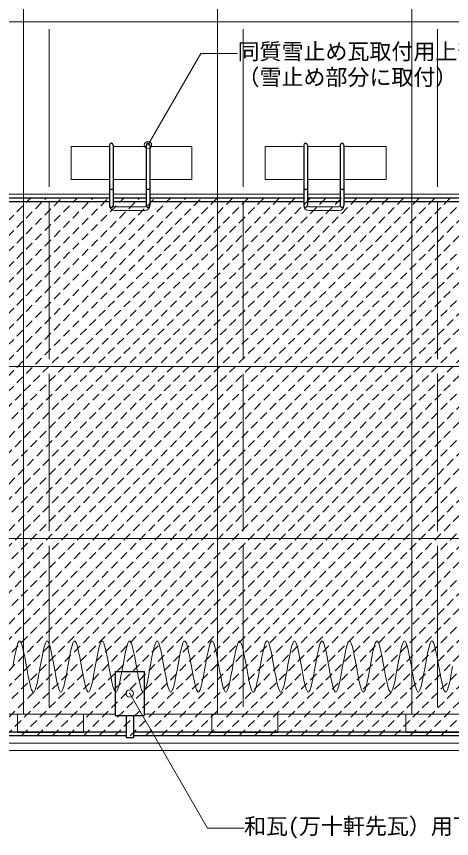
# Model space of a CAD drawing. Units: millimetres on the paper, with parts at other scales. Extents: x -210 to 210, y -148 to 150.
# Drawn here: x -104.7 to -45.4, y -45.1 to 67.1 of the extents above; entities that cross this region are included whole.
import ezdxf
from ezdxf.enums import TextEntityAlignment as Align

# ---------------------------------------------------------------- set-up
doc = ezdxf.new("R2010")
doc.units = ezdxf.units.MM
doc.header["$PDMODE"] = 32
doc.header["$PDSIZE"] = 1
doc.linetypes.add('DASHED1', pattern=[1.8, 1.2, -0.6])
for name, color, linetype, lineweight in [('0-2', 5, 'Continuous', 9), ('0-4', 5, 'Continuous', 9), ('0-7', 5, 'Continuous', 9), ('0-8', 5, 'Continuous', 9), ('0-9', 2, 'Continuous', 25)]:
    doc.layers.add(name, color=color, linetype=linetype, lineweight=lineweight)
doc.styles.add('ＭＳ ゴシック', font='')
doc.styles.get('ＭＳ ゴシック').set_extended_font_data('MS Gothic')

msp = doc.modelspace()

# ---------------------------------------------------------------- linework, layer by layer
at = {"layer": '0-2'}
for p, q in [((-103.788, 104.815), (-103.788, -28.177)), ((-77.288, 104.815), (-77.288, -28.177)), ((-50.788, 104.815), (-50.788, -28.177)), ((-151.788, 66.31), (-9.288, 66.31)), ((-100.288, 65.31), (-100.288, 43.805)), ((-73.788, 65.31), (-73.788, 43.805)), ((-47.288, 65.31), (-47.288, 43.805)), ((-97.288, 49.305), (-97.288, 44.805)), ((-97.288, 49.305), (-92.038, 49.305)), ((-91.538, 49.305), (-87.038, 49.305)), ((-86.538, 49.305), (-80.788, 49.305)), ((-80.788, 49.305), (-80.788, 44.805)), ((-70.788, 49.305), (-70.788, 44.805)), ((-70.788, 49.305), (-65.538, 49.305)), ((-65.038, 49.305), (-60.538, 49.305)), ((-60.038, 49.305), (-54.288, 49.305)), ((-54.288, 49.305), (-54.288, 44.805)), ((-97.288, 44.805), (-92.038, 44.805)), ((-91.538, 44.805), (-87.038, 44.805)), ((-86.538, 44.805), (-80.788, 44.805)), ((-70.788, 44.805), (-65.538, 44.805)), ((-65.038, 44.805), (-60.538, 44.805)), ((-60.038, 44.805), (-54.288, 44.805)), ((-113.038, 42.805), (-92.038, 42.805)), ((-91.538, 42.805), (-87.038, 42.805)), ((-86.538, 42.805), (-65.538, 42.805)), ((-65.038, 42.805), (-60.538, 42.805)), ((-60.038, 42.805), (-39.038, 42.805)), ((-100.288, 41.805), (-100.288, 20.299)), ((-73.788, 41.805), (-73.788, 20.299)), ((-47.288, 41.805), (-47.288, 20.299)), ((-151.788, 19.299), (-9.288, 19.299)), ((-100.288, 18.299), (-100.288, -3.206)), ((-73.788, 18.299), (-73.788, -3.206)), ((-47.288, 18.299), (-47.288, -3.206)), ((-151.788, -4.206), (-9.288, -4.206)), ((-100.288, -5.206), (-100.288, -27.177)), ((-73.788, -5.206), (-73.788, -27.177)), ((-47.288, -5.206), (-47.288, -27.177)), ((-140.288, -28.177), (-91.288, -28.177)), ((-95.588, -28.177), (-95.588, -30.677)), ((-87.288, -28.177), (-38.288, -28.177)), ((-69.088, -28.177), (-69.088, -30.677)), ((-151.788, -32.137), (-9.288, -32.137)), ((-151.788, -33.137), (-9.288, -33.137))]:
    msp.add_line(p, q, dxfattribs=at)
for points in [[(-104.588, -28.177), (-104.588, -30.677), (-95.588, -30.677)], [(-78.088, -28.177), (-78.088, -30.677), (-69.088, -30.677)], [(-51.588, -28.177), (-51.588, -30.677), (-42.588, -30.677)]]:
    msp.add_lwpolyline(points, dxfattribs=at)
at = {"layer": '0-4'}
for p, q in [((-89.288, -25.337), (-78.68, -43.712)), ((-78.68, -43.712), (-73.68, -43.712))]:
    msp.add_line(p, q, dxfattribs=at)
msp.add_lwpolyline([(-86.788, 49.505), (-79.562, 62.021), (-74.562, 62.021)], dxfattribs=at)
for p in [(-86.788, 49.505), (-89.288, -25.337)]:
    msp.add_point(p, dxfattribs=at)
at = {"layer": '0-7', "linetype": 'DASHED1'}
for p, q in [((-151.788, -6.711), (-102.773, 42.305)), ((-151.788, -8.833), (-100.651, 42.305)), ((-151.788, -10.954), (-98.53, 42.305)), ((-151.788, -13.075), (-96.409, 42.305)), ((-151.788, -15.196), (-94.287, 42.305)), ((-151.788, -17.318), (-92.166, 42.305)), ((-151.788, -19.439), (-90.045, 42.305)), ((-151.788, -21.56), (-87.923, 42.305)), ((-151.788, -23.682), (-85.802, 42.305)), ((-151.788, -25.803), (-83.681, 42.305)), ((-151.788, -27.924), (-81.559, 42.305)), ((-151.788, -30.046), (-79.438, 42.305)), ((-150.758, -31.137), (-77.317, 42.305)), ((-148.637, -31.137), (-75.195, 42.305)), ((-146.516, -31.137), (-73.074, 42.305)), ((-144.394, -31.137), (-70.953, 42.305)), ((-142.273, -31.137), (-68.831, 42.305)), ((-140.152, -31.137), (-66.71, 42.305)), ((-138.03, -31.137), (-64.589, 42.305)), ((-135.909, -31.137), (-62.468, 42.305)), ((-133.788, -31.137), (-60.346, 42.305)), ((-131.666, -31.137), (-58.225, 42.305)), ((-129.545, -31.137), (-56.104, 42.305)), ((-127.424, -31.137), (-53.982, 42.305)), ((-125.302, -31.137), (-51.861, 42.305)), ((-123.181, -31.137), (-49.74, 42.305)), ((-121.06, -31.137), (-47.618, 42.305)), ((-118.939, -31.137), (-45.497, 42.305)), ((-116.817, -31.137), (-43.376, 42.305)), ((-114.696, -31.137), (-41.254, 42.305)), ((-112.575, -31.137), (-39.133, 42.305)), ((-110.453, -31.137), (-37.012, 42.305)), ((-108.332, -31.137), (-34.89, 42.305)), ((-106.211, -31.137), (-32.769, 42.305)), ((-104.089, -31.137), (-30.648, 42.305)), ((-101.968, -31.137), (-28.526, 42.305)), ((-99.847, -31.137), (-26.405, 42.305)), ((-97.725, -31.137), (-24.284, 42.305)), ((-95.604, -31.137), (-22.162, 42.305)), ((-93.483, -31.137), (-20.041, 42.305)), ((-91.361, -31.137), (-17.92, 42.305)), ((-89.24, -31.137), (-15.798, 42.305)), ((-87.119, -31.137), (-13.677, 42.305)), ((-84.997, -31.137), (-11.556, 42.305)), ((-82.876, -31.137), (-9.435, 42.305)), ((-80.755, -31.137), (-9.288, 40.329)), ((-78.633, -31.137), (-9.288, 38.208)), ((-76.512, -31.137), (-9.288, 36.087)), ((-74.391, -31.137), (-9.288, 33.965)), ((-72.269, -31.137), (-9.288, 31.844)), ((-70.148, -31.137), (-9.288, 29.723)), ((-68.027, -31.137), (-9.288, 27.601)), ((-65.906, -31.137), (-9.288, 25.48)), ((-63.784, -31.137), (-9.288, 23.359)), ((-61.663, -31.137), (-9.288, 21.238)), ((-59.542, -31.137), (-9.288, 19.116)), ((-57.42, -31.137), (-9.288, 16.995)), ((-55.299, -31.137), (-9.288, 14.874)), ((-53.178, -31.137), (-9.288, 12.752)), ((-51.056, -31.137), (-9.288, 10.631)), ((-48.935, -31.137), (-9.288, 8.51)), ((-46.814, -31.137), (-9.288, 6.388))]:
    msp.add_line(p, q, dxfattribs=at)
at = {"layer": '0-7', "color": 2, "lineweight": 25}
for p, q in [((-113.038, 42.305), (-92.038, 42.305)), ((-113.038, 41.805), (-92.038, 41.805)), ((-91.538, 42.305), (-87.038, 42.305)), ((-91.538, 41.805), (-87.038, 41.805)), ((-86.538, 42.305), (-65.538, 42.305)), ((-86.538, 41.805), (-65.538, 41.805)), ((-65.038, 42.305), (-60.538, 42.305)), ((-65.038, 41.805), (-60.538, 41.805)), ((-60.038, 42.305), (-39.038, 42.305)), ((-60.038, 41.805), (-39.038, 41.805)), ((-89.788, -30.637), (-141.788, -30.637)), ((-89.788, -31.137), (-141.788, -31.137)), ((-36.788, -30.637), (-88.788, -30.637)), ((-36.788, -31.137), (-88.788, -31.137))]:
    msp.add_line(p, q, dxfattribs=at)
at = {"layer": '0-8'}
for points in [[(-105.239, -21.677), (-105.151, -21.184), (-104.999, -20.36), (-104.846, -19.607), (-104.694, -18.969), (-104.542, -18.493), (-104.39, -18.222), (-104.301, -18.177), (-104.213, -18.222), (-104.061, -18.493), (-103.909, -18.969), (-103.756, -19.607), (-103.604, -20.36), (-103.452, -21.184), (-103.364, -21.677)], [(-101.488, -21.677), (-101.4, -21.184), (-101.247, -20.36), (-101.095, -19.607), (-100.943, -18.969), (-100.791, -18.493), (-100.638, -18.222), (-100.55, -18.177), (-100.462, -18.222), (-100.309, -18.493), (-100.157, -18.969), (-100.005, -19.607), (-99.853, -20.36), (-99.701, -21.184), (-99.612, -21.677)], [(-97.737, -21.677), (-97.648, -21.184), (-97.496, -20.36), (-97.344, -19.607), (-97.192, -18.969), (-97.039, -18.493), (-96.887, -18.222), (-96.799, -18.177), (-96.71, -18.222), (-96.558, -18.493), (-96.406, -18.969), (-96.254, -19.607), (-96.101, -20.36), (-95.949, -21.184), (-95.861, -21.677)], [(-93.985, -21.677), (-93.897, -21.184), (-93.745, -20.36), (-93.592, -19.607), (-93.44, -18.969), (-93.288, -18.493), (-93.136, -18.222), (-93.047, -18.177), (-92.959, -18.222), (-92.807, -18.493), (-92.655, -18.969), (-92.502, -19.607), (-92.35, -20.36), (-92.198, -21.184), (-92.11, -21.677)], [(-90.234, -21.677), (-90.146, -21.184), (-89.993, -20.36), (-89.841, -19.607), (-89.689, -18.969), (-89.537, -18.493), (-89.384, -18.222), (-89.296, -18.177), (-89.208, -18.222), (-89.056, -18.493), (-88.903, -18.969), (-88.751, -19.607), (-88.599, -20.36), (-88.447, -21.184), (-88.358, -21.677)], [(-86.483, -21.677), (-86.394, -21.184), (-86.242, -20.36), (-86.09, -19.607), (-85.938, -18.969), (-85.785, -18.493), (-85.633, -18.222), (-85.545, -18.177), (-85.457, -18.222), (-85.304, -18.493), (-85.152, -18.969), (-85, -19.607), (-84.848, -20.36), (-84.695, -21.184), (-84.607, -21.677)], [(-82.731, -21.677), (-82.643, -21.184), (-82.491, -20.36), (-82.339, -19.607), (-82.186, -18.969), (-82.034, -18.493), (-81.882, -18.222), (-81.794, -18.177), (-81.705, -18.222), (-81.553, -18.493), (-81.401, -18.969), (-81.249, -19.607), (-81.096, -20.36), (-80.944, -21.184), (-80.856, -21.677)], [(-78.98, -21.677), (-78.892, -21.184), (-78.74, -20.36), (-78.587, -19.607), (-78.435, -18.969), (-78.283, -18.493), (-78.131, -18.222), (-78.042, -18.177), (-77.954, -18.222), (-77.802, -18.493), (-77.65, -18.969), (-77.497, -19.607), (-77.345, -20.36), (-77.193, -21.184), (-77.104, -21.677)], [(-75.229, -21.677), (-75.141, -21.184), (-74.988, -20.36), (-74.836, -19.607), (-74.684, -18.969), (-74.532, -18.493), (-74.379, -18.222), (-74.291, -18.177), (-74.203, -18.222), (-74.05, -18.493), (-73.898, -18.969), (-73.746, -19.607), (-73.594, -20.36), (-73.441, -21.184), (-73.353, -21.677)], [(-71.478, -21.677), (-71.389, -21.184), (-71.237, -20.36), (-71.085, -19.607), (-70.933, -18.969), (-70.78, -18.493), (-70.628, -18.222), (-70.54, -18.177), (-70.451, -18.222), (-70.299, -18.493), (-70.147, -18.969), (-69.995, -19.607), (-69.842, -20.36), (-69.69, -21.184), (-69.602, -21.677)], [(-67.726, -21.677), (-67.638, -21.184), (-67.486, -20.36), (-67.333, -19.607), (-67.181, -18.969), (-67.029, -18.493), (-66.877, -18.222), (-66.788, -18.177), (-66.7, -18.222), (-66.548, -18.493), (-66.396, -18.969), (-66.243, -19.607), (-66.091, -20.36), (-65.939, -21.184), (-65.851, -21.677)], [(-63.975, -21.677), (-63.887, -21.184), (-63.734, -20.36), (-63.582, -19.607), (-63.43, -18.969), (-63.278, -18.493), (-63.125, -18.222), (-63.037, -18.177), (-62.949, -18.222), (-62.797, -18.493), (-62.644, -18.969), (-62.492, -19.607), (-62.34, -20.36), (-62.188, -21.184), (-62.099, -21.677)], [(-60.224, -21.677), (-60.135, -21.184), (-59.983, -20.36), (-59.831, -19.607), (-59.679, -18.969), (-59.526, -18.493), (-59.374, -18.222), (-59.286, -18.177), (-59.198, -18.222), (-59.045, -18.493), (-58.893, -18.969), (-58.741, -19.607), (-58.589, -20.36), (-58.436, -21.184), (-58.348, -21.677)], [(-56.472, -21.677), (-56.384, -21.184), (-56.232, -20.36), (-56.08, -19.607), (-55.927, -18.969), (-55.775, -18.493), (-55.623, -18.222), (-55.535, -18.177), (-55.446, -18.222), (-55.294, -18.493), (-55.142, -18.969), (-54.99, -19.607), (-54.837, -20.36), (-54.685, -21.184), (-54.597, -21.677)], [(-52.721, -21.677), (-52.633, -21.184), (-52.481, -20.36), (-52.328, -19.607), (-52.176, -18.969), (-52.024, -18.493), (-51.872, -18.222), (-51.783, -18.177), (-51.695, -18.222), (-51.543, -18.493), (-51.39, -18.969), (-51.238, -19.607), (-51.086, -20.36), (-50.934, -21.184), (-50.845, -21.677)], [(-48.97, -21.677), (-48.882, -21.184), (-48.729, -20.36), (-48.577, -19.607), (-48.425, -18.969), (-48.273, -18.493), (-48.12, -18.222), (-48.032, -18.177), (-47.944, -18.222), (-47.791, -18.493), (-47.639, -18.969), (-47.487, -19.607), (-47.335, -20.36), (-47.182, -21.184), (-47.094, -21.677)], [(-101.488, -21.677), (-101.576, -22.17), (-101.728, -22.994), (-101.881, -23.747), (-102.033, -24.385), (-102.185, -24.861), (-102.337, -25.132), (-102.426, -25.177), (-102.514, -25.132), (-102.666, -24.861), (-102.818, -24.385), (-102.971, -23.747), (-103.123, -22.994), (-103.275, -22.17), (-103.364, -21.677)], [(-97.737, -21.677), (-97.825, -22.17), (-97.977, -22.994), (-98.129, -23.747), (-98.282, -24.385), (-98.434, -24.861), (-98.586, -25.132), (-98.674, -25.177), (-98.763, -25.132), (-98.915, -24.861), (-99.067, -24.385), (-99.219, -23.747), (-99.372, -22.994), (-99.524, -22.17), (-99.612, -21.677)], [(-93.985, -21.677), (-94.074, -22.17), (-94.226, -22.994), (-94.378, -23.747), (-94.53, -24.385), (-94.683, -24.861), (-94.835, -25.132), (-94.923, -25.177), (-95.011, -25.132), (-95.164, -24.861), (-95.316, -24.385), (-95.468, -23.747), (-95.62, -22.994), (-95.773, -22.17), (-95.861, -21.677)], [(-90.234, -21.677), (-90.322, -22.17), (-90.475, -22.994), (-90.627, -23.747), (-90.779, -24.385), (-90.931, -24.861), (-91.084, -25.132), (-91.172, -25.177), (-91.26, -25.132), (-91.412, -24.861), (-91.565, -24.385), (-91.717, -23.747), (-91.869, -22.994), (-92.021, -22.17), (-92.11, -21.677)], [(-86.483, -21.677), (-86.571, -22.17), (-86.723, -22.994), (-86.875, -23.747), (-87.028, -24.385), (-87.18, -24.861), (-87.332, -25.132), (-87.421, -25.177), (-87.509, -25.132), (-87.661, -24.861), (-87.813, -24.385), (-87.966, -23.747), (-88.118, -22.994), (-88.27, -22.17), (-88.358, -21.677)], [(-82.731, -21.677), (-82.82, -22.17), (-82.972, -22.994), (-83.124, -23.747), (-83.276, -24.385), (-83.429, -24.861), (-83.581, -25.132), (-83.669, -25.177), (-83.758, -25.132), (-83.91, -24.861), (-84.062, -24.385), (-84.214, -23.747), (-84.367, -22.994), (-84.519, -22.17), (-84.607, -21.677)], [(-78.98, -21.677), (-79.068, -22.17), (-79.221, -22.994), (-79.373, -23.747), (-79.525, -24.385), (-79.677, -24.861), (-79.83, -25.132), (-79.918, -25.177), (-80.006, -25.132), (-80.158, -24.861), (-80.311, -24.385), (-80.463, -23.747), (-80.615, -22.994), (-80.767, -22.17), (-80.856, -21.677)], [(-75.229, -21.677), (-75.317, -22.17), (-75.469, -22.994), (-75.622, -23.747), (-75.774, -24.385), (-75.926, -24.861), (-76.078, -25.132), (-76.167, -25.177), (-76.255, -25.132), (-76.407, -24.861), (-76.559, -24.385), (-76.712, -23.747), (-76.864, -22.994), (-77.016, -22.17), (-77.104, -21.677)], [(-71.478, -21.677), (-71.566, -22.17), (-71.718, -22.994), (-71.87, -23.747), (-72.023, -24.385), (-72.175, -24.861), (-72.327, -25.132), (-72.415, -25.177), (-72.504, -25.132), (-72.656, -24.861), (-72.808, -24.385), (-72.96, -23.747), (-73.113, -22.994), (-73.265, -22.17), (-73.353, -21.677)], [(-67.726, -21.677), (-67.815, -22.17), (-67.967, -22.994), (-68.119, -23.747), (-68.271, -24.385), (-68.424, -24.861), (-68.576, -25.132), (-68.664, -25.177), (-68.752, -25.132), (-68.905, -24.861), (-69.057, -24.385), (-69.209, -23.747), (-69.361, -22.994), (-69.514, -22.17), (-69.602, -21.677)], [(-63.975, -21.677), (-64.063, -22.17), (-64.216, -22.994), (-64.368, -23.747), (-64.52, -24.385), (-64.672, -24.861), (-64.824, -25.132), (-64.913, -25.177), (-65.001, -25.132), (-65.153, -24.861), (-65.306, -24.385), (-65.458, -23.747), (-65.61, -22.994), (-65.762, -22.17), (-65.851, -21.677)], [(-60.224, -21.677), (-60.312, -22.17), (-60.464, -22.994), (-60.616, -23.747), (-60.769, -24.385), (-60.921, -24.861), (-61.073, -25.132), (-61.162, -25.177), (-61.25, -25.132), (-61.402, -24.861), (-61.554, -24.385), (-61.707, -23.747), (-61.859, -22.994), (-62.011, -22.17), (-62.099, -21.677)], [(-56.472, -21.677), (-56.561, -22.17), (-56.713, -22.994), (-56.865, -23.747), (-57.017, -24.385), (-57.17, -24.861), (-57.322, -25.132), (-57.41, -25.177), (-57.499, -25.132), (-57.651, -24.861), (-57.803, -24.385), (-57.955, -23.747), (-58.107, -22.994), (-58.26, -22.17), (-58.348, -21.677)], [(-52.721, -21.677), (-52.809, -22.17), (-52.962, -22.994), (-53.114, -23.747), (-53.266, -24.385), (-53.418, -24.861), (-53.571, -25.132), (-53.659, -25.177), (-53.747, -25.132), (-53.899, -24.861), (-54.052, -24.385), (-54.204, -23.747), (-54.356, -22.994), (-54.508, -22.17), (-54.597, -21.677)], [(-48.97, -21.677), (-49.058, -22.17), (-49.21, -22.994), (-49.363, -23.747), (-49.515, -24.385), (-49.667, -24.861), (-49.819, -25.132), (-49.908, -25.177), (-49.996, -25.132), (-50.148, -24.861), (-50.3, -24.385), (-50.453, -23.747), (-50.605, -22.994), (-50.757, -22.17), (-50.845, -21.677)], [(-45.219, -21.677), (-45.307, -22.17), (-45.459, -22.994), (-45.611, -23.747), (-45.764, -24.385), (-45.916, -24.861), (-46.068, -25.132), (-46.156, -25.177), (-46.245, -25.132), (-46.397, -24.861), (-46.549, -24.385), (-46.701, -23.747), (-46.854, -22.994), (-47.006, -22.17), (-47.094, -21.677)]]:
    msp.add_lwpolyline(points, dxfattribs=at)
at = {"layer": '0-9'}
for p, q in [((-92.038, 49.505), (-92.038, 41.255)), ((-91.538, 49.505), (-91.538, 41.255)), ((-87.038, 49.505), (-87.038, 41.255)), ((-86.538, 49.505), (-86.538, 41.255)), ((-65.538, 49.505), (-65.538, 41.255)), ((-65.038, 49.505), (-65.038, 41.255)), ((-60.538, 49.505), (-60.538, 41.255)), ((-60.038, 49.505), (-60.038, 41.255)), ((-92.038, 43.505), (-91.538, 43.505)), ((-87.038, 43.505), (-86.538, 43.505)), ((-65.538, 43.505), (-65.038, 43.505)), ((-60.538, 43.505), (-60.038, 43.505)), ((-91.288, -22.337), (-87.288, -22.337)), ((-87.288, -22.337), (-87.288, -28.337)), ((-89.788, -28.337), (-89.788, -31.337)), ((-88.788, -28.337), (-88.788, -31.337)), ((-89.788, -31.337), (-88.788, -31.337))]:
    msp.add_line(p, q, dxfattribs=at)
at = {"layer": '0-9', "color": 5, "lineweight": 9}
for p, q in [((-87.238, 41.055), (-91.338, 41.055)), ((-91.338, 40.555), (-87.238, 40.555)), ((-60.738, 41.055), (-64.838, 41.055)), ((-64.838, 40.555), (-60.738, 40.555))]:
    msp.add_line(p, q, dxfattribs=at)
at = {"layer": '0-9'}
msp.add_lwpolyline([(-91.288, -22.337), (-91.288, -28.337), (-87.288, -28.337)], dxfattribs=at)
for centre, start, end in [((-91.788, 49.505), 0, 180), ((-86.788, 49.505), 0, 180), ((-65.288, 49.505), 0, 180), ((-60.288, 49.505), 0, 180), ((-91.788, 41.255), 180, 360), ((-86.788, 41.255), 180, 360), ((-65.288, 41.255), 180, 360), ((-60.288, 41.255), 180, 360)]:
    msp.add_arc(centre, 0.25, start, end, dxfattribs=at)
at = {"layer": '0-9', "color": 5, "lineweight": 9}
for centre, radius, start, end in [((-91.338, 41.255), 0.7, 180, 270), ((-91.338, 41.255), 0.2, 180, 270), ((-87.238, 41.255), 0.2, 270, 0), ((-87.238, 41.255), 0.7, 270, 0), ((-64.838, 41.255), 0.7, 180, 270), ((-64.838, 41.255), 0.2, 180, 270), ((-60.738, 41.255), 0.2, 270, 0), ((-60.738, 41.255), 0.7, 270, 0)]:
    msp.add_arc(centre, radius, start, end, dxfattribs=at)

# ---------------------------------------------------------------- texts
at = {"layer": '0-4', "color": 7, "style": 'ＭＳ ゴシック'}
for s, p in [('同質雪止め瓦取付用上部取付部品Ａ－１', (-74.562, 60.521)), ('（雪止め部分に取付）', (-74.562, 57.021)), ('和瓦(万十軒先瓦）用下部取付部品', (-73.68, -45.212))]:
    msp.add_text(s, height=2.199, dxfattribs=at).set_placement(p, align=Align.BOTTOM_LEFT)

doc.saveas('drawing.dxf')
